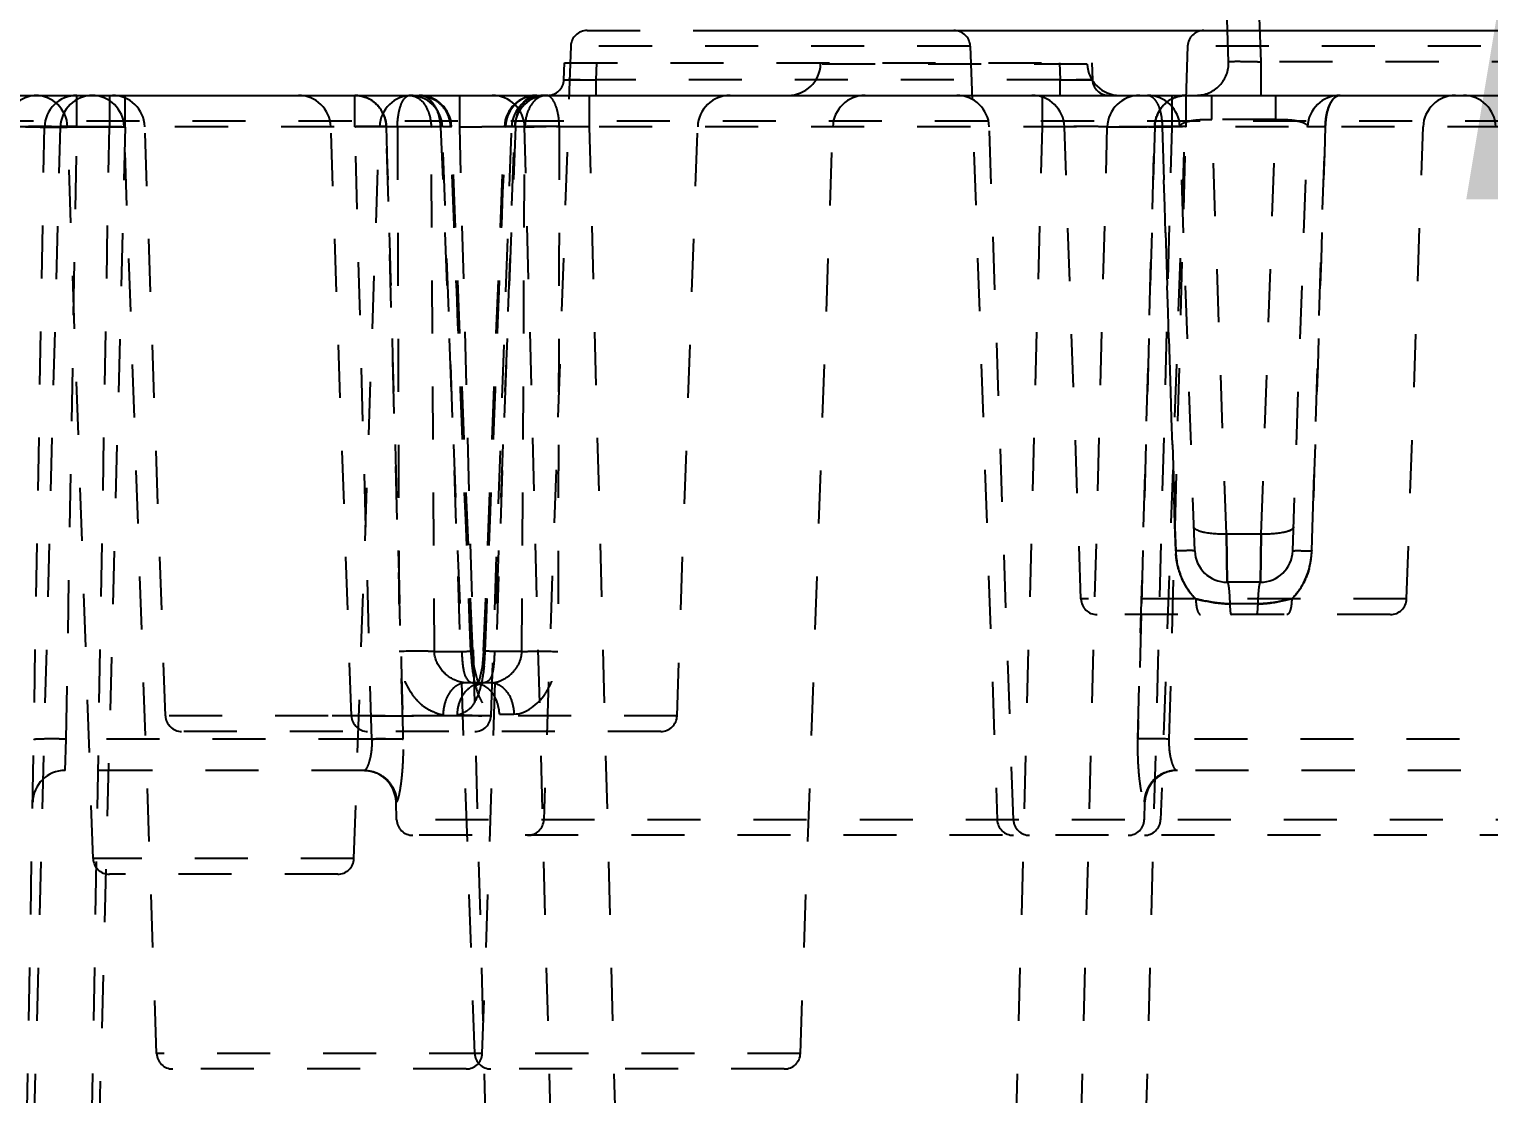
# Model space of a CAD drawing. Header units: millimetres. Extents: x -1265 to 1982, y -12197 to 1934.
# Drawn here: x 163.69 to 208.66, y -321.87 to -289.06 of the extents above; entities that cross this region are included whole.
import ezdxf

# ---------------------------------------------------------------- set-up
doc = ezdxf.new("R2010")
doc.units = ezdxf.units.MM
doc.header["$LTSCALE"] = 16.335
doc.header["$PDMODE"] = 3
doc.header["$PDSIZE"] = 0.3125
doc.linetypes.add('HIDDEN', pattern=[0.2, 0.1, -0.1])
doc.layers.get('0').update_dxf_attribs({"linetype": 'CONTINUOUS'})
doc.layers.get('Defpoints').update_dxf_attribs({"linetype": 'CONTINUOUS'})
doc.layers.add('DEFAULT_2', color=8, linetype='HIDDEN')
doc.styles.get("Standard").update_dxf_attribs({"font": 'txt', "width": 0.8})
doc.dimstyles.new('11', dxfattribs={"dimtxt": 8, "dimasz": 8, "dimexe": 0, "dimexo": 0, "dimgap": 0, "dimtad": 0, "dimdsep": 46, "dimtxsty": 'Standard', "dimcen": 0, "dimclrd": 4, "dimclre": 4, "dimclrt": 6, "dimazin": 0, "dimtp": 0.01, "dimtm": 0.01, "dimtfac": 1, "dimtofl": 0, "dimtmove": 0, "dimatfit": 3, "dimfxl": 0, "dimtolj": 1, "dimarcsym": 0})

# ---------------------------------------------------------------- blocks, each defined once
blk = doc.blocks.new('*D83')
at = {"color": 4, "lineweight": -2}
for p, q in [((185.186, -289.102), (324.733, -289.102)), ((324.733, -297.102), (324.733, -352.099)), ((324.733, -401.102), (324.733, -365.966)), ((185.186, -409.102), (324.733, -409.102))]:
    blk.add_line(p, q, dxfattribs=at)
at = {"color": 4}
for points in [[(323.4, -297.102), (326.067, -297.102), (324.733, -289.102)], [(323.4, -401.102), (326.067, -401.102), (324.733, -409.102)]]:
    blk.add_solid(points, dxfattribs=at)
at = {"layer": 'Defpoints', "color": 0}
for p in [(185.186, -289.102), (185.186, -409.102), (324.733, -409.102)]:
    blk.add_point(p, dxfattribs=at)
at = {"color": 6, "insert": (324.733, -359.033), "char_height": 8, "attachment_point": 5, "rotation": 90}
blk.add_mtext('\\A1;120', dxfattribs=at)
blk = doc.blocks.new('*D378')
at = {"color": 4, "lineweight": -2}
for p, q in [((158.225, -286.302), (209.296, -286.302)), ((209.296, -294.302), (209.296, -378.459)), ((209.296, -398.302), (209.296, -392.326)), ((158.225, -406.302), (209.296, -406.302))]:
    blk.add_line(p, q, dxfattribs=at)
at = {"color": 4}
for points in [[(207.963, -294.302), (210.63, -294.302), (209.296, -286.302)], [(207.963, -398.302), (210.63, -398.302), (209.296, -406.302)]]:
    blk.add_solid(points, dxfattribs=at)
at = {"layer": 'Defpoints', "color": 0}
for p in [(158.225, -286.302), (158.225, -406.302), (209.296, -406.302)]:
    blk.add_point(p, dxfattribs=at)
at = {"color": 6, "insert": (209.296, -385.393), "char_height": 8, "attachment_point": 5, "rotation": 90}
blk.add_mtext('\\A1;120', dxfattribs=at)

msp = doc.modelspace()

# ---------------------------------------------------------------- linework, layer by layer
at = {"color": 7, "linetype": 'Continuous'}
msp.add_line((-119.823, -291.102), (302.177, -291.102), dxfattribs=at)
at = {"layer": 'DEFAULT_2', "color": 8, "linetype": 'HIDDEN'}
for p, q in [((200.641, -290.067), (200.213, -277.802)), ((201.64, -290.067), (201.212, -277.802)), ((188.177, -287.102), (188.071, -290.137)), ((196.177, -287.102), (196.283, -290.137)), ((180.876, -289.102), (192.178, -289.102)), ((199.876, -289.102), (211.178, -289.102)), ((180.376, -289.585), (179.544, -313.42)), ((192.678, -289.585), (180.376, -289.585)), ((192.678, -289.585), (193.51, -313.42)), ((199.376, -289.585), (198.544, -313.42)), ((211.678, -289.585), (199.376, -289.585)), ((180.161, -290.62), (180.179, -290.102)), ((180.179, -290.102), (196.427, -290.102)), ((181.161, -290.62), (181.179, -290.102)), ((196.283, -290.137), (188.071, -290.137)), ((195.428, -290.102), (195.446, -290.62)), ((196.427, -290.102), (196.445, -290.62)), ((226.714, -290.067), (201.64, -290.067)), ((201.64, -291.102), (201.64, -290.067)), ((195.446, -290.62), (181.161, -290.62)), ((181.161, -291.102), (181.161, -290.62)), ((195.446, -291.102), (195.446, -290.62)), ((165.16, -292.067), (165.16, -291.102)), ((166.16, -291.102), (166.16, -292.085)), ((166.651, -292.085), (166.651, -291.102)), ((173.726, -292.067), (173.726, -291.102)), ((176.953, -292.085), (176.953, -291.102)), ((180.952, -292.076), (180.952, -291.102)), ((194.902, -292.076), (194.902, -291.102)), ((198.901, -292.085), (198.901, -291.102)), ((199.328, -292.067), (199.328, -291.102)), ((200.125, -291.843), (200.125, -291.102)), ((202.09, -291.843), (202.09, -291.102)), ((162.19, -291.888), (213.664, -291.888)), ((162.648, -368.61), (164.652, -292.076)), ((162.824, -368.607), (164.16, -292.085)), ((164.632, -292.078), (164.746, -292.077)), ((166.651, -292.085), (164.647, -368.607)), ((164.746, -292.077), (164.857, -292.078)), ((164.824, -368.607), (166.16, -292.085)), ((164.83, -310.937), (165.16, -292.067)), ((290.694, -292.067), (164.873, -292.067)), ((165.66, -314.62), (164.873, -292.067)), ((167.615, -320.62), (166.618, -292.067)), ((167.886, -310.22), (167.252, -292.067)), ((173.617, -310.22), (172.983, -292.067)), ((173.694, -314.62), (174.482, -292.067)), ((174.241, -310.937), (173.726, -292.067)), ((175.209, -310.702), (174.69, -292.067)), ((176.174, -308.237), (176.072, -292.067)), ((176.363, -292.067), (177.014, -308.237)), ((177.416, -320.62), (176.419, -292.067)), ((176.701, -292.062), (176.661, -292.067)), ((177.353, -308.231), (176.701, -292.062)), ((178.957, -368.607), (176.953, -292.085)), ((177.649, -320.62), (178.646, -292.067)), ((177.688, -308.232), (178.332, -292.063)), ((177.92, -310.22), (178.554, -292.067)), ((178.67, -292.067), (178.026, -308.237)), ((178.332, -292.063), (178.365, -292.067)), ((178.866, -308.237), (178.961, -292.067)), ((180.957, -368.61), (178.953, -292.076)), ((182.956, -368.61), (180.952, -292.076)), ((183.65, -310.22), (184.284, -292.067)), ((187.45, -320.62), (188.447, -292.067)), ((192.898, -368.61), (194.902, -292.076)), ((194.01, -313.42), (193.265, -292.067)), ((194.898, -368.61), (196.902, -292.076)), ((196.09, -306.62), (195.582, -292.067)), ((196.897, -368.607), (198.901, -292.085)), ((197.839, -310.937), (198.364, -292.067)), ((198.364, -292.067), (197.946, -307.102)), ((198.596, -292.067), (198.988, -304.414)), ((198.814, -310.937), (199.328, -292.067)), ((199.597, -305.137), (199.141, -292.067)), ((202.09, -291.843), (200.125, -291.843)), ((200.571, -304.62), (200.125, -291.843)), ((201.644, -304.62), (202.09, -291.843)), ((202.617, -305.137), (203.073, -292.067)), ((203.226, -304.414), (203.619, -292.067)), ((206.124, -306.62), (206.632, -292.067)), ((198.988, -304.414), (199.011, -305.137)), ((203.203, -305.137), (203.226, -304.414)), ((201.644, -304.62), (200.571, -304.62)), ((200.571, -304.62), (200.597, -306.102)), ((200.597, -306.102), (200.571, -304.62)), ((201.618, -306.102), (201.644, -304.62)), ((201.644, -304.62), (201.618, -306.102)), ((201.618, -306.102), (200.597, -306.102)), ((206.124, -306.62), (196.09, -306.62)), ((205.615, -307.102), (196.6, -307.102)), ((197.946, -307.102), (197.839, -310.937)), ((201.537, -306.769), (200.677, -306.769)), ((176.174, -308.237), (177.014, -308.237)), ((177.353, -308.231), (177.296, -308.237)), ((177.688, -308.232), (177.737, -308.237)), ((178.866, -308.237), (178.026, -308.237)), ((177.918, -309.202), (177.144, -309.202)), ((177.389, -309.202), (177.445, -309.208)), ((177.445, -309.208), (177.536, -309.243)), ((177.614, -309.209), (177.641, -309.204)), ((177.641, -309.204), (177.674, -309.202)), ((172.903, -310.22), (167.886, -310.22)), ((183.65, -310.22), (173.617, -310.22)), ((178.177, -310.167), (178.625, -310.167)), ((183.151, -310.702), (168.386, -310.702)), ((175.215, -310.937), (175.209, -310.702)), ((164.797, -311.902), (164.83, -310.937)), ((174.241, -310.937), (164.83, -310.937)), ((211.024, -310.937), (198.814, -310.937)), ((174.018, -311.902), (164.797, -311.902)), ((211.058, -311.902), (199.037, -311.902)), ((175.01, -313.42), (174.991, -312.867)), ((175.015, -312.867), (174.994, -312.867)), ((198.063, -312.867), (198.044, -312.867)), ((198.044, -313.42), (198.063, -312.867)), ((217.044, -313.42), (175.01, -313.42)), ((216.544, -313.902), (175.51, -313.902)), ((173.694, -314.62), (165.66, -314.62)), ((173.194, -315.102), (166.16, -315.102)), ((187.45, -320.62), (167.615, -320.62)), ((177.149, -321.102), (168.115, -321.102)), ((186.95, -321.102), (177.916, -321.102))]:
    msp.add_line(p, q, dxfattribs=at)
for points in [[(177.536, -309.243), (177.561, -309.26), (177.564, -309.255), (177.486, -309.079), (177.401, -308.716), (177.353, -308.231)], [(177.688, -308.232), (177.642, -308.72), (177.558, -309.092), (177.516, -309.203)], [(177.516, -309.203), (177.484, -309.265), (177.491, -309.265), (177.614, -309.209)]]:
    msp.add_lwpolyline(points, dxfattribs=at)
for centre, radius, start, end in [((180.876, -289.602), 0.5, 90, 178), ((192.178, -289.602), 0.5, 2, 90), ((199.876, -289.602), 0.5, 90, 178), ((187.072, -290.102), 1, 270, 358), ((197.283, -290.102), 1, 182, 270), ((199.642, -290.102), 1, 270, 2), ((179.662, -290.602), 0.5, 270, 358), ((180.242, -237.995), 52.633, 270.456, 271.0005), ((196.327, -240.978), 49.65, 268.9831, 269.56), ((196.945, -290.602), 0.5, 182, 270), ((163.947, -292.102), 1, 90, 178), ((163.873, -292.102), 1, 2, 90), ((165.16, -292.102), 1, 90, 179), ((165.651, -292.102), 1, 90, 178.5), ((165.619, -292.102), 1, 2, 90), ((166.253, -292.102), 1, 2, 90), ((171.983, -292.102), 1, 2, 90), ((175.481, -292.102), 1, 90, 178), ((175.419, -292.102), 1, 2, 90), ((175.703, -292.102), 1, 2.2596, 90.0177), ((177.953, -292.102), 1, 1.5, 90), ((179.33, -292.102), 1, 89.9823, 177.7672), ((179.553, -292.102), 1, 90, 178), ((179.645, -292.102), 1, 90, 178), ((185.284, -292.102), 1, 90, 178), ((189.446, -292.102), 1, 90, 178), ((192.265, -292.102), 1, 2, 90), ((194.583, -292.102), 1, 2, 90), ((197.901, -292.102), 1, 90, 178.5), ((198.141, -292.102), 1, 2, 90), ((199.355, -292.08), 0.987, 129.4615, 149.6807), ((199.328, -292.048), 0.944, 115.3533, 129.4108), ((199.329, -292.012), 0.91, 90.0428, 97.5396), ((204.073, -292.102), 1, 90, 178), ((207.632, -292.102), 1, 90, 178), ((207.873, -292.102), 1, 2, 90), ((179.355, -292.08), 0.985, 137.352, 149.7), ((164.711, -314.755), 22.692, 89.6172, 90.1421), ((164.676, -425.839), 133.762, 89.69236, 89.92241), ((164.681, -319.452), 27.389, 88.9978, 89.6203), ((164.304, -502.801), 210.724, 89.49549, 89.70356), ((177.318, -324.341), 32.288, 91.5804, 91.6946), ((179.822, -511.106), 219.04, 90.5503, 90.75046), ((179.405, -292.108), 1.041, 169.3069, 177.7617), ((178.616, -328.833), 36.762, 89.9066, 90.0494), ((178.643, -313.678), 21.607, 89.5828, 89.9127), ((179.434, -397.899), 105.834, 89.1784, 89.94396), ((196.805, -437.593), 145.53, 90.47963, 90.74906), ((196.403, -385.682), 93.617, 90.05281, 90.45027), ((196.127, -502.79), 210.723, 89.24559, 89.45364), ((198.579, -320.203), 28.146, 88.4751, 88.8658), ((201.389, -305.062), 2.379, 181.808, 183.9031), ((200.597, -305.102), 1, 182, 270), ((201.618, -305.102), 1, 270, 358), ((200.834, -305.063), 2.37, 344.669, 358.2068), ((196.59, -306.602), 0.5, 182, 270), ((205.624, -306.602), 0.5, 270, 358), ((201.523, -298.765), 8.077, 258.1804, 258.6603), ((171.101, -307.984), 6.641, 353.8608, 357.8129), ((177.734, -309.976), 0.783, 114.4061, 125.5551), ((168.386, -310.202), 0.5, 182, 270), ((174.116, -310.202), 0.5, 182, 270), ((176.882, -318.708), 8.514, 88.6065, 89.9933), ((177.42, -310.202), 0.5, 270, 358), ((183.151, -310.202), 0.5, 270, 358), ((174.996, -338.165), 27.238, 90.6909, 91.5887), ((164.797, -312.902), 1, 90, 179), ((173.992, -312.902), 1, 2, 90), ((199.063, -312.902), 1, 90, 178), ((175.51, -313.402), 0.5, 182, 270), ((179.044, -313.402), 0.5, 270, 358), ((194.01, -313.402), 0.5, 182, 270), ((194.51, -313.402), 0.5, 182, 270), ((197.544, -313.402), 0.5, 270, 358), ((198.044, -313.402), 0.5, 270, 358), ((166.16, -314.602), 0.5, 182, 270), ((173.194, -314.602), 0.5, 270, 358), ((168.115, -320.602), 0.5, 182, 270), ((177.149, -320.602), 0.5, 270, 358), ((177.916, -320.602), 0.5, 182, 270), ((186.95, -320.602), 0.5, 270, 358)]:
    msp.add_arc(centre, radius, start, end, dxfattribs=at)
for points, knots in [([(200.641, -290.067), (200.641, -290.065), (200.65, -290.063), (200.672, -290.059), (200.731, -290.056), (200.82, -290.053), (200.943, -290.053), (201.092, -290.054), (201.328, -290.058), (201.513, -290.063), (201.64, -290.067)], [0, 0, 0, 0, 0.005863, 0.020803, 0.07813, 0.169929, 0.293308, 0.44464, 0.617565, 1, 1, 1, 1]), ([(180.161, -290.62), (180.161, -290.621), (180.172, -290.621), (180.183, -290.624), (180.209, -290.624), (180.257, -290.626), (180.341, -290.627), (180.463, -290.627), (180.612, -290.626), (180.848, -290.624), (181.033, -290.622), (181.161, -290.62)], [0, 0, 0, 0, 0.005212, 0.020012, 0.044179, 0.077358, 0.169286, 0.292828, 0.444323, 0.617391, 1, 1, 1, 1]), ([(180.661, -290.626), (180.624, -290.626), (180.503, -290.627), (180.381, -290.627), (180.296, -290.626)], [0, 0, 0, 0, 0.29833, 1, 1, 1, 1]), ([(195.446, -290.62), (195.573, -290.622), (195.759, -290.624), (195.994, -290.626), (196.144, -290.627), (196.266, -290.627), (196.349, -290.626), (196.398, -290.624), (196.424, -290.624), (196.435, -290.621), (196.445, -290.621), (196.445, -290.62)], [0, 0, 0, 0, 0.382609, 0.555677, 0.707172, 0.830714, 0.922642, 0.955821, 0.979988, 0.994788, 1, 1, 1, 1]), ([(196.311, -290.626), (196.287, -290.626), (196.165, -290.627), (196.043, -290.627), (195.946, -290.626)], [0, 0, 0, 0, 0.197626, 1, 1, 1, 1]), ([(196.445, -290.62), (196.445, -290.623), (196.427, -290.62), (196.408, -290.625), (196.362, -290.625), (196.33, -290.626), (196.311, -290.626)], [0, 0, 0, 0, 0.067049, 0.259855, 0.572975, 1, 1, 1, 1]), ([(174.691, -292.067), (174.683, -291.819), (174.477, -291.314), (173.968, -291.102), (173.726, -291.102)], [0, 0, 0, 0, 0.506104, 1, 1, 1, 1]), ([(173.726, -291.102), (173.91, -291.102), (174.291, -291.219), (174.538, -291.529), (174.61, -291.702)], [0, 0, 0, 0, 0.495478, 1, 1, 1, 1]), ([(175.034, -292.067), (175.034, -291.943), (175.055, -291.711), (175.13, -291.405), (175.236, -291.188), (175.359, -291.102), (175.411, -291.102)], [0, 0, 0, 0, 0.34025, 0.635932, 0.856145, 1, 1, 1, 1]), ([(175.411, -291.102), (175.527, -291.102), (175.785, -291.219), (175.923, -291.45), (175.976, -291.582)], [0, 0, 0, 0, 0.449589, 1, 1, 1, 1]), ([(175.703, -291.102), (175.825, -291.102), (176.073, -291.153), (176.388, -291.367), (176.601, -291.688), (176.657, -291.941), (176.662, -292.067)], [0, 0, 0, 0, 0.24534, 0.493351, 0.745502, 1, 1, 1, 1]), ([(176.026, -291.23), (176.002, -291.21), (175.908, -291.141), (175.789, -291.102), (175.703, -291.102)], [0, 0, 0, 0, 0.267942, 1, 1, 1, 1]), ([(176.267, -291.582), (176.253, -291.546), (176.193, -291.417), (176.106, -291.298), (176.026, -291.23)], [0, 0, 0, 0, 0.269694, 1, 1, 1, 1]), ([(178.67, -292.067), (178.673, -291.942), (178.709, -291.701), (178.846, -291.386), (179.058, -291.163), (179.245, -291.102), (179.33, -291.102)], [0, 0, 0, 0, 0.294678, 0.56519, 0.797828, 1, 1, 1, 1]), ([(179.622, -291.102), (179.536, -291.102), (179.349, -291.163), (179.138, -291.386), (179, -291.701), (178.964, -291.942), (178.961, -292.067)], [0, 0, 0, 0, 0.202172, 0.43481, 0.705322, 1, 1, 1, 1]), ([(180.022, -292.067), (180.023, -291.943), (180, -291.71), (179.921, -291.404), (179.806, -291.185), (179.677, -291.102), (179.622, -291.102)], [0, 0, 0, 0, 0.336313, 0.629635, 0.850679, 1, 1, 1, 1]), ([(198.141, -291.102), (198.204, -291.102), (198.304, -291.153), (198.395, -291.267), (198.491, -291.437), (198.57, -291.709), (198.591, -291.943), (198.596, -292.067)], [0, 0, 0, 0, 0.163186, 0.26503, 0.385356, 0.672995, 1, 1, 1, 1]), ([(198.364, -291.231), (198.335, -291.194), (198.271, -291.129), (198.182, -291.102), (198.141, -291.102)], [0, 0, 0, 0, 0.537922, 1, 1, 1, 1]), ([(199.328, -291.102), (199.086, -291.102), (198.578, -291.314), (198.371, -291.819), (198.364, -292.067)], [0, 0, 0, 0, 0.493896, 1, 1, 1, 1]), ([(203.619, -292.067), (203.623, -291.943), (203.644, -291.709), (203.723, -291.437), (203.819, -291.267), (203.91, -291.153), (204.011, -291.102), (204.073, -291.102)], [0, 0, 0, 0, 0.327005, 0.614644, 0.734969, 0.836813, 1, 1, 1, 1]), ([(204.073, -291.102), (204.011, -291.102), (203.91, -291.153), (203.819, -291.267), (203.723, -291.437), (203.644, -291.709), (203.623, -291.943), (203.619, -292.067)], [0, 0, 0, 0, 0.163186, 0.26503, 0.385356, 0.672995, 1, 1, 1, 1]), ([(175.976, -291.582), (175.991, -291.619), (176.044, -291.776), (176.069, -291.942), (176.072, -292.067)], [0, 0, 0, 0, 0.242539, 1, 1, 1, 1]), ([(176.363, -292.067), (176.362, -292.025), (176.351, -291.86), (176.313, -291.696), (176.267, -291.582)], [0, 0, 0, 0, 0.255459, 1, 1, 1, 1]), ([(164.652, -292.076), (164.652, -292.073), (164.631, -292.075), (164.609, -292.069), (164.557, -292.07), (164.492, -292.068), (164.408, -292.067), (164.265, -292.065), (164.048, -292.065), (163.749, -292.066), (163.408, -292.068), (163.037, -292.071), (162.782, -292.074), (162.652, -292.076)], [0, 0, 0, 0, 0.005127, 0.019926, 0.044107, 0.077307, 0.119156, 0.16928, 0.292857, 0.444367, 0.617431, 0.804994, 1, 1, 1, 1]), ([(163.575, -292.071), (163.618, -292.072), (163.762, -292.072), (163.906, -292.074), (164.006, -292.076)], [0, 0, 0, 0, 0.304134, 1, 1, 1, 1]), ([(164.006, -292.076), (164.028, -292.077), (164.065, -292.078), (164.117, -292.078), (164.139, -292.084), (164.16, -292.081), (164.16, -292.085)], [0, 0, 0, 0, 0.42931, 0.742046, 0.933523, 1, 1, 1, 1]), ([(164.16, -292.085), (164.16, -292.083), (164.169, -292.08), (164.191, -292.076), (164.249, -292.072), (164.339, -292.068), (164.462, -292.065), (164.612, -292.063), (164.847, -292.063), (165.033, -292.065), (165.16, -292.067)], [0, 0, 0, 0, 0.005946, 0.020823, 0.077935, 0.170112, 0.294244, 0.445477, 0.618613, 1, 1, 1, 1]), ([(164.16, -292.085), (164.16, -292.082), (164.176, -292.085), (164.194, -292.08), (164.235, -292.081), (164.286, -292.079), (164.354, -292.079), (164.47, -292.078), (164.565, -292.078), (164.632, -292.078)], [0, 0, 0, 0, 0.016714, 0.065601, 0.146279, 0.258225, 0.400875, 0.57313, 1, 1, 1, 1]), ([(166.651, -292.085), (166.521, -292.083), (166.266, -292.08), (165.896, -292.076), (165.555, -292.073), (165.256, -292.071), (165.038, -292.071), (164.894, -292.071), (164.809, -292.071), (164.745, -292.073), (164.694, -292.071), (164.672, -292.077), (164.652, -292.073), (164.652, -292.076)], [0, 0, 0, 0, 0.194653, 0.382613, 0.555536, 0.70698, 0.831248, 0.881737, 0.923741, 0.95678, 0.980614, 0.995068, 1, 1, 1, 1]), ([(173.726, -292.067), (173.797, -292.065), (174.05, -292.06), (174.303, -292.057), (174.485, -292.059)], [0, 0, 0, 0, 0.281142, 1, 1, 1, 1]), ([(174.69, -292.067), (174.645, -292.063), (174.526, -292.06), (174.205, -292.056), (173.928, -292.062), (173.726, -292.067)], [0, 0, 0, 0, 0.139949, 0.370433, 1, 1, 1, 1]), ([(174.485, -292.059), (174.507, -292.06), (174.576, -292.061), (174.644, -292.063), (174.69, -292.067)], [0, 0, 0, 0, 0.326871, 1, 1, 1, 1]), ([(175.035, -292.067), (175.124, -292.065), (175.47, -292.06), (175.816, -292.06), (176.072, -292.067)], [0, 0, 0, 0, 0.257758, 1, 1, 1, 1]), ([(176.428, -292.065), (176.466, -292.064), (176.534, -292.063), (176.612, -292.061), (176.658, -292.061), (176.682, -292.06), (176.692, -292.062), (176.701, -292.061), (176.701, -292.062)], [0, 0, 0, 0, 0.425188, 0.740835, 0.853341, 0.934482, 0.983479, 1, 1, 1, 1]), ([(178.953, -292.076), (178.953, -292.073), (178.932, -292.077), (178.911, -292.071), (178.859, -292.073), (178.795, -292.071), (178.711, -292.071), (178.566, -292.071), (178.349, -292.071), (178.05, -292.073), (177.708, -292.076), (177.338, -292.08), (177.083, -292.083), (176.953, -292.085)], [0, 0, 0, 0, 0.004932, 0.019386, 0.04322, 0.076259, 0.118263, 0.168752, 0.29302, 0.444464, 0.617387, 0.805347, 1, 1, 1, 1]), ([(178.67, -292.067), (178.622, -292.066), (178.54, -292.064), (178.443, -292.061), (178.386, -292.062), (178.356, -292.06), (178.344, -292.063), (178.332, -292.061), (178.332, -292.063)], [0, 0, 0, 0, 0.421437, 0.738172, 0.851654, 0.933659, 0.983261, 1, 1, 1, 1]), ([(180.952, -292.076), (180.822, -292.074), (180.567, -292.071), (180.197, -292.068), (179.855, -292.066), (179.557, -292.065), (179.34, -292.065), (179.196, -292.067), (179.112, -292.068), (179.048, -292.07), (178.996, -292.069), (178.974, -292.075), (178.953, -292.073), (178.953, -292.076)], [0, 0, 0, 0, 0.195005, 0.382567, 0.555632, 0.707143, 0.83072, 0.880844, 0.922693, 0.955893, 0.980074, 0.994873, 1, 1, 1, 1]), ([(178.953, -292.076), (178.953, -292.073), (178.973, -292.075), (178.996, -292.069), (179.048, -292.07), (179.085, -292.068), (179.107, -292.068)], [0, 0, 0, 0, 0.066321, 0.257748, 0.570537, 1, 1, 1, 1]), ([(180.022, -292.067), (179.931, -292.065), (179.578, -292.059), (179.224, -292.06), (178.961, -292.067)], [0, 0, 0, 0, 0.256283, 1, 1, 1, 1]), ([(179.107, -292.068), (179.135, -292.068), (179.278, -292.066), (179.422, -292.065), (179.538, -292.065)], [0, 0, 0, 0, 0.194116, 1, 1, 1, 1]), ([(196.902, -292.076), (196.902, -292.073), (196.881, -292.075), (196.859, -292.069), (196.807, -292.07), (196.742, -292.068), (196.658, -292.067), (196.515, -292.065), (196.298, -292.065), (195.999, -292.066), (195.658, -292.068), (195.287, -292.071), (195.032, -292.074), (194.902, -292.076)], [0, 0, 0, 0, 0.005127, 0.019926, 0.044107, 0.077307, 0.119156, 0.16928, 0.292857, 0.444367, 0.617431, 0.804994, 1, 1, 1, 1]), ([(198.901, -292.085), (198.771, -292.083), (198.516, -292.08), (198.146, -292.076), (197.805, -292.073), (197.506, -292.071), (197.288, -292.071), (197.144, -292.071), (197.059, -292.071), (196.995, -292.073), (196.944, -292.071), (196.922, -292.077), (196.902, -292.073), (196.902, -292.076)], [0, 0, 0, 0, 0.194653, 0.382613, 0.555536, 0.70698, 0.831248, 0.881737, 0.923741, 0.95678, 0.980614, 0.995068, 1, 1, 1, 1]), ([(196.902, -292.076), (196.902, -292.074), (196.913, -292.076), (196.926, -292.073), (196.955, -292.073), (196.991, -292.072), (197.039, -292.071), (197.123, -292.071), (197.251, -292.071), (197.43, -292.071), (197.642, -292.072), (197.881, -292.074), (198.048, -292.075), (198.136, -292.076)], [0, 0, 0, 0, 0.004555, 0.017793, 0.039653, 0.07002, 0.108773, 0.155778, 0.273344, 0.41986, 0.592315, 0.787052, 1, 1, 1, 1]), ([(199.328, -292.067), (199.126, -292.062), (198.849, -292.056), (198.528, -292.06), (198.409, -292.063), (198.364, -292.067)], [0, 0, 0, 0, 0.629575, 0.860135, 1, 1, 1, 1]), ([(198.364, -292.067), (198.458, -292.058), (198.716, -292.059), (198.973, -292.06), (199.136, -292.063)], [0, 0, 0, 0, 0.366583, 1, 1, 1, 1]), ([(199.141, -292.067), (199.141, -292.064), (199.122, -292.066), (199.1, -292.061), (199.05, -292.062), (198.989, -292.061), (198.909, -292.062), (198.777, -292.063), (198.67, -292.065), (198.596, -292.067)], [0, 0, 0, 0, 0.018313, 0.07009, 0.154798, 0.27105, 0.416683, 0.589332, 1, 1, 1, 1]), ([(199.141, -292.067), (199.14, -292.028), (199.205, -291.969), (199.305, -291.927), (199.482, -291.877), (199.758, -291.844), (199.996, -291.839), (200.125, -291.843)], [0, 0, 0, 0, 0.111544, 0.203315, 0.321984, 0.631862, 1, 1, 1, 1]), ([(202.09, -291.843), (202.218, -291.839), (202.456, -291.844), (202.732, -291.877), (202.91, -291.927), (203.009, -291.969), (203.075, -292.028), (203.073, -292.067)], [0, 0, 0, 0, 0.368138, 0.678016, 0.796685, 0.888456, 1, 1, 1, 1]), ([(203.073, -292.067), (203.073, -292.064), (203.093, -292.066), (203.115, -292.061), (203.164, -292.062), (203.226, -292.061), (203.305, -292.062), (203.438, -292.063), (203.544, -292.065), (203.619, -292.067)], [0, 0, 0, 0, 0.018314, 0.070091, 0.154799, 0.271052, 0.416684, 0.589333, 1, 1, 1, 1]), ([(200.571, -304.62), (200.336, -304.627), (200.011, -304.611), (199.684, -304.523), (199.573, -304.436), (199.571, -304.396)], [0, 0, 0, 0, 0.666374, 0.88606, 1, 1, 1, 1]), ([(202.643, -304.396), (202.642, -304.436), (202.53, -304.523), (202.203, -304.611), (201.879, -304.627), (201.644, -304.62)], [0, 0, 0, 0, 0.11394, 0.333626, 1, 1, 1, 1]), ([(202.486, -304.526), (202.527, -304.511), (202.591, -304.483), (202.642, -304.422), (202.643, -304.396)], [0, 0, 0, 0, 0.627141, 1, 1, 1, 1]), ([(199.597, -305.137), (199.597, -305.134), (199.578, -305.135), (199.555, -305.131), (199.503, -305.131), (199.437, -305.13), (199.35, -305.131), (199.206, -305.133), (199.091, -305.135), (199.011, -305.137)], [0, 0, 0, 0, 0.016904, 0.065926, 0.148097, 0.264111, 0.41338, 0.590332, 1, 1, 1, 1]), ([(199.011, -305.137), (199.02, -305.411), (199.13, -305.958), (199.436, -306.431), (199.63, -306.62)], [0, 0, 0, 0, 0.503342, 1, 1, 1, 1]), ([(199.313, -306.212), (199.183, -305.989), (199.064, -305.654), (199.021, -305.311), (199.015, -305.224)], [0, 0, 0, 0, 0.748118, 1, 1, 1, 1]), ([(202.584, -306.62), (202.779, -306.431), (203.084, -305.958), (203.195, -305.411), (203.203, -305.137)], [0, 0, 0, 0, 0.496657, 1, 1, 1, 1]), ([(202.617, -305.137), (202.617, -305.134), (202.637, -305.135), (202.659, -305.131), (202.711, -305.131), (202.778, -305.13), (202.865, -305.131), (203.008, -305.133), (203.123, -305.135), (203.203, -305.137)], [0, 0, 0, 0, 0.016904, 0.065926, 0.148097, 0.264111, 0.41338, 0.590332, 1, 1, 1, 1]), ([(200.597, -306.102), (200.602, -306.102), (200.614, -306.12), (200.624, -306.153), (200.636, -306.211), (200.652, -306.328), (200.667, -306.517), (200.674, -306.68), (200.677, -306.769)], [0, 0, 0, 0, 0.024538, 0.077476, 0.162339, 0.279992, 0.604595, 1, 1, 1, 1]), ([(201.618, -306.102), (201.612, -306.102), (201.6, -306.12), (201.591, -306.153), (201.578, -306.211), (201.562, -306.328), (201.547, -306.517), (201.54, -306.68), (201.537, -306.769)], [0, 0, 0, 0, 0.024538, 0.077476, 0.162339, 0.279992, 0.604595, 1, 1, 1, 1]), ([(199.63, -306.62), (199.709, -306.637), (200.052, -306.714), (200.405, -306.769), (200.677, -306.769)], [0, 0, 0, 0, 0.22812, 1, 1, 1, 1]), ([(199.63, -306.62), (199.631, -306.735), (199.647, -306.893), (199.706, -307.053), (199.756, -307.102), (199.777, -307.102)], [0, 0, 0, 0, 0.65761, 0.877482, 1, 1, 1, 1]), ([(199.63, -306.62), (199.631, -306.735), (199.647, -306.893), (199.706, -307.053), (199.756, -307.102), (199.777, -307.102)], [0, 0, 0, 0, 0.65761, 0.877482, 1, 1, 1, 1]), ([(201.537, -306.769), (201.633, -306.769), (201.987, -306.751), (202.333, -306.675), (202.584, -306.62)], [0, 0, 0, 0, 0.271105, 1, 1, 1, 1]), ([(202.584, -306.62), (202.532, -306.631), (202.305, -306.682), (202.077, -306.726), (201.901, -306.747)], [0, 0, 0, 0, 0.233582, 1, 1, 1, 1]), ([(202.584, -306.62), (202.583, -306.735), (202.567, -306.893), (202.509, -307.053), (202.459, -307.102), (202.437, -307.102)], [0, 0, 0, 0, 0.65761, 0.877482, 1, 1, 1, 1]), ([(202.584, -306.62), (202.583, -306.735), (202.567, -306.893), (202.509, -307.053), (202.459, -307.102), (202.437, -307.102)], [0, 0, 0, 0, 0.65761, 0.877482, 1, 1, 1, 1]), ([(200.311, -306.746), (200.278, -306.743), (200.152, -306.726), (200.027, -306.704), (199.935, -306.685)], [0, 0, 0, 0, 0.257409, 1, 1, 1, 1]), ([(200.677, -306.769), (200.646, -306.769), (200.523, -306.767), (200.401, -306.757), (200.311, -306.746)], [0, 0, 0, 0, 0.256208, 1, 1, 1, 1]), ([(200.677, -306.769), (200.678, -306.811), (200.682, -306.891), (200.689, -306.993), (200.699, -307.062), (200.708, -307.092), (200.714, -307.102), (200.717, -307.102)], [0, 0, 0, 0, 0.377675, 0.701442, 0.914841, 0.973092, 1, 1, 1, 1]), ([(201.537, -306.769), (201.536, -306.811), (201.533, -306.891), (201.525, -306.993), (201.515, -307.062), (201.506, -307.092), (201.5, -307.102), (201.497, -307.102)], [0, 0, 0, 0, 0.377675, 0.701442, 0.914841, 0.973092, 1, 1, 1, 1]), ([(201.901, -306.747), (201.872, -306.75), (201.751, -306.763), (201.629, -306.769), (201.537, -306.769)], [0, 0, 0, 0, 0.244041, 1, 1, 1, 1]), ([(176.174, -308.237), (176.098, -308.235), (175.735, -308.228), (175.372, -308.23), (175.085, -308.237)], [0, 0, 0, 0, 0.209306, 1, 1, 1, 1]), ([(176.439, -310.193), (176.352, -310.193), (176.178, -310.119), (175.916, -310.007), (175.683, -309.801), (175.257, -309.286), (175.086, -308.694), (175.085, -308.237)], [0, 0, 0, 0, 0.103138, 0.214508, 0.335262, 0.462941, 1, 1, 1, 1]), ([(176.829, -309.13), (176.65, -309.053), (176.331, -308.812), (176.172, -308.427), (176.174, -308.237)], [0, 0, 0, 0, 0.506368, 1, 1, 1, 1]), ([(177.014, -308.237), (177.059, -308.236), (177.123, -308.234), (177.204, -308.232), (177.255, -308.23), (177.294, -308.23), (177.326, -308.229), (177.339, -308.232), (177.352, -308.229), (177.352, -308.231)], [0, 0, 0, 0, 0.398852, 0.572085, 0.721536, 0.84247, 0.930232, 0.982535, 1, 1, 1, 1]), ([(177.014, -308.237), (177.017, -308.289), (177.028, -308.482), (177.042, -308.677), (177.07, -308.816)], [0, 0, 0, 0, 0.266756, 1, 1, 1, 1]), ([(177.296, -308.237), (177.305, -308.47), (177.346, -308.914), (177.464, -309.443), (177.625, -309.796), (177.772, -310), (177.96, -310.136), (178.106, -310.167), (178.177, -310.167)], [0, 0, 0, 0, 0.305464, 0.582544, 0.703472, 0.810887, 0.90737, 1, 1, 1, 1]), ([(178.026, -308.237), (178.019, -308.358), (178.011, -308.56), (177.982, -308.828), (177.931, -309.022), (177.833, -309.17), (177.726, -309.202), (177.676, -309.202)], [0, 0, 0, 0, 0.327026, 0.544315, 0.72343, 0.865358, 1, 1, 1, 1]), ([(178.026, -308.237), (177.982, -308.236), (177.901, -308.234), (177.805, -308.231), (177.747, -308.231), (177.715, -308.229), (177.701, -308.232), (177.689, -308.23), (177.689, -308.232)], [0, 0, 0, 0, 0.398683, 0.721215, 0.84202, 0.929651, 0.982146, 1, 1, 1, 1]), ([(177.918, -309.202), (178.029, -309.202), (178.266, -309.135), (178.571, -308.926), (178.803, -308.617), (178.868, -308.362), (178.866, -308.237)], [0, 0, 0, 0, 0.226902, 0.484297, 0.745859, 1, 1, 1, 1]), ([(178.625, -310.167), (179.004, -310.167), (179.461, -309.781), (179.756, -309.26), (179.925, -308.825), (179.977, -308.472), (179.977, -308.237)], [0, 0, 0, 0, 0.449609, 0.583418, 0.720659, 1, 1, 1, 1]), ([(178.866, -308.237), (178.944, -308.235), (179.314, -308.227), (179.685, -308.229), (179.977, -308.237)], [0, 0, 0, 0, 0.210138, 1, 1, 1, 1]), ([(177.07, -308.816), (177.078, -308.859), (177.11, -308.994), (177.19, -309.139), (177.279, -309.18)], [0, 0, 0, 0, 0.304946, 1, 1, 1, 1]), ([(177.704, -308.694), (177.699, -308.739), (177.678, -308.912), (177.649, -309.085), (177.62, -309.212)], [0, 0, 0, 0, 0.25715, 1, 1, 1, 1]), ([(176.807, -309.327), (176.78, -309.348), (176.671, -309.443), (176.593, -309.57), (176.549, -309.672)], [0, 0, 0, 0, 0.23373, 1, 1, 1, 1]), ([(177.015, -309.221), (176.997, -309.226), (176.923, -309.251), (176.854, -309.291), (176.807, -309.327)], [0, 0, 0, 0, 0.237804, 1, 1, 1, 1]), ([(177.019, -309.19), (177.003, -309.186), (176.939, -309.172), (176.875, -309.15), (176.829, -309.13)], [0, 0, 0, 0, 0.240855, 1, 1, 1, 1]), ([(177.024, -309.636), (177.04, -309.606), (177.107, -309.493), (177.2, -309.395), (177.279, -309.339)], [0, 0, 0, 0, 0.261009, 1, 1, 1, 1]), ([(178.177, -310.167), (178.174, -310.045), (178.125, -309.801), (177.925, -309.393), (177.592, -309.202), (177.387, -309.202)], [0, 0, 0, 0, 0.271074, 0.543514, 1, 1, 1, 1]), ([(177.62, -309.212), (177.608, -309.267), (177.558, -309.469), (177.485, -309.667), (177.41, -309.8)], [0, 0, 0, 0, 0.269625, 1, 1, 1, 1]), ([(177.918, -309.202), (178.107, -309.202), (178.41, -309.408), (178.579, -309.804), (178.622, -310.046), (178.625, -310.167)], [0, 0, 0, 0, 0.438425, 0.717166, 1, 1, 1, 1]), ([(176.549, -309.672), (176.531, -309.714), (176.469, -309.884), (176.439, -310.067), (176.44, -310.202)], [0, 0, 0, 0, 0.25407, 1, 1, 1, 1]), ([(176.883, -310.202), (176.883, -310.155), (176.895, -309.96), (176.954, -309.767), (177.024, -309.636)], [0, 0, 0, 0, 0.23983, 1, 1, 1, 1]), ([(177.41, -309.8), (177.369, -309.873), (177.278, -310.009), (177.14, -310.094), (177.074, -310.129)], [0, 0, 0, 0, 0.529012, 1, 1, 1, 1]), ([(177.92, -310.219), (177.92, -310.217), (177.907, -310.221), (177.893, -310.217), (177.861, -310.219), (177.82, -310.219), (177.765, -310.219), (177.671, -310.22), (177.523, -310.22), (177.313, -310.22), (177.061, -310.22), (176.769, -310.22), (176.307, -310.22), (175.655, -310.22), (174.798, -310.22), (173.869, -310.22), (173.229, -310.22), (172.903, -310.22)], [0, 0, 0, 0, 0.001222, 0.004845, 0.010857, 0.019242, 0.029983, 0.043063, 0.076137, 0.1181, 0.168535, 0.227009, 0.292932, 0.444418, 0.617274, 0.805085, 1, 1, 1, 1]), ([(174.196, -310.22), (174.598, -310.221), (175.346, -310.234), (176.094, -310.193), (176.439, -310.193)], [0, 0, 0, 0, 0.537495, 1, 1, 1, 1]), ([(177.089, -310.196), (177.143, -310.197), (177.326, -310.203), (177.509, -310.214), (177.638, -310.22)], [0, 0, 0, 0, 0.295611, 1, 1, 1, 1]), ([(164.83, -310.937), (164.707, -310.935), (164.524, -310.933), (164.289, -310.933), (164.134, -310.934), (164.009, -310.937), (163.925, -310.941), (163.876, -310.945), (163.852, -310.948), (163.84, -310.95), (163.831, -310.953), (163.831, -310.955)], [0, 0, 0, 0, 0.36956, 0.548072, 0.705733, 0.831944, 0.923674, 0.956264, 0.979836, 0.994316, 1, 1, 1, 1]), ([(174.241, -310.937), (174.248, -311.059), (174.239, -311.289), (174.188, -311.557), (174.133, -311.728), (174.092, -311.819), (174.058, -311.874), (174.03, -311.902), (174.018, -311.902)], [0, 0, 0, 0, 0.362368, 0.675598, 0.800066, 0.897394, 0.964352, 1, 1, 1, 1]), ([(174.241, -310.937), (174.445, -310.931), (174.727, -310.925), (175.051, -310.929), (175.172, -310.932), (175.215, -310.937)], [0, 0, 0, 0, 0.629723, 0.866087, 1, 1, 1, 1]), ([(174.667, -310.929), (174.7, -310.928), (174.816, -310.927), (174.931, -310.927), (175.015, -310.928)], [0, 0, 0, 0, 0.27993, 1, 1, 1, 1]), ([(175.015, -310.928), (175.037, -310.929), (175.104, -310.93), (175.171, -310.932), (175.215, -310.937)], [0, 0, 0, 0, 0.339597, 1, 1, 1, 1]), ([(175.015, -312.867), (175.021, -312.867), (175.033, -312.852), (175.054, -312.802), (175.085, -312.688), (175.121, -312.506), (175.157, -312.264), (175.188, -311.975), (175.219, -311.527), (175.222, -311.177), (175.215, -310.937)], [0, 0, 0, 0, 0.008444, 0.02562, 0.087913, 0.185184, 0.312041, 0.462716, 0.631612, 1, 1, 1, 1]), ([(197.839, -310.937), (197.832, -311.177), (197.836, -311.527), (197.866, -311.975), (197.897, -312.264), (197.933, -312.506), (197.969, -312.688), (198, -312.802), (198.021, -312.852), (198.034, -312.867), (198.039, -312.867)], [0, 0, 0, 0, 0.368298, 0.537196, 0.687926, 0.814827, 0.912122, 0.974404, 0.991563, 1, 1, 1, 1]), ([(198.814, -310.937), (198.609, -310.931), (198.327, -310.925), (198.003, -310.929), (197.882, -310.932), (197.839, -310.937)], [0, 0, 0, 0, 0.630004, 0.866322, 1, 1, 1, 1]), ([(199.037, -311.902), (199.025, -311.902), (198.996, -311.874), (198.962, -311.819), (198.922, -311.728), (198.866, -311.557), (198.816, -311.289), (198.807, -311.059), (198.814, -310.937)], [0, 0, 0, 0, 0.035648, 0.102606, 0.199934, 0.324402, 0.637632, 1, 1, 1, 1]), ([(174.018, -311.902), (174.058, -311.902), (174.228, -311.915), (174.394, -311.971), (174.507, -312.033)], [0, 0, 0, 0, 0.237465, 1, 1, 1, 1]), ([(199.037, -311.902), (198.996, -311.902), (198.827, -311.915), (198.661, -311.971), (198.547, -312.033)], [0, 0, 0, 0, 0.237465, 1, 1, 1, 1]), ([(174.867, -312.382), (174.89, -312.42), (174.968, -312.571), (175.011, -312.742), (175.015, -312.867)], [0, 0, 0, 0, 0.261059, 1, 1, 1, 1]), ([(198.187, -312.382), (198.164, -312.42), (198.087, -312.571), (198.044, -312.742), (198.039, -312.867)], [0, 0, 0, 0, 0.261059, 1, 1, 1, 1])]:
    msp.add_open_spline(points, degree=3, knots=knots, dxfattribs=at)
for points in [[(178.857, -291.231), (178.773, -291.279), (178.696, -291.341), (178.63, -291.413)], [(179.33, -291.102), (179.167, -291.102), (178.998, -291.148), (178.857, -291.231)], [(198.924, -291.194), (199.013, -291.152), (199.111, -291.123), (199.21, -291.11)], [(174.61, -291.702), (174.659, -291.817), (174.687, -291.943), (174.691, -292.067)], [(178.504, -291.583), (178.445, -291.684), (178.404, -291.798), (178.382, -291.913)], [(198.364, -292.067), (198.369, -291.899), (198.419, -291.728), (198.504, -291.582)], [(174.69, -292.067), (174.865, -298.357), (175.04, -304.647), (175.215, -310.937)], [(175.035, -292.067), (175.051, -297.457), (175.068, -302.847), (175.085, -308.237)], [(177.296, -308.237), (177.085, -302.847), (176.873, -297.457), (176.661, -292.067)], [(177.737, -308.237), (177.946, -302.847), (178.155, -297.457), (178.365, -292.067)], [(180.022, -292.067), (180.007, -297.457), (179.992, -302.847), (179.977, -308.237)], [(199.011, -305.137), (198.873, -300.78), (198.734, -296.424), (198.596, -292.067)], [(203.619, -292.067), (203.48, -296.424), (203.342, -300.78), (203.203, -305.137)], [(203.12, -305.69), (203.07, -305.872), (202.997, -306.049), (202.901, -306.212)], [(199.63, -306.62), (199.507, -306.5), (199.4, -306.361), (199.313, -306.212)], [(202.901, -306.212), (202.814, -306.36), (202.708, -306.5), (202.584, -306.62)], [(199.869, -306.672), (199.789, -306.655), (199.71, -306.637), (199.63, -306.62)], [(177.144, -309.202), (177.101, -309.202), (177.057, -309.209), (177.015, -309.221)], [(177.144, -309.202), (177.103, -309.202), (177.06, -309.197), (177.019, -309.19)], [(177.279, -309.18), (177.313, -309.195), (177.35, -309.202), (177.387, -309.202)], [(177.411, -309.263), (177.448, -309.246), (177.487, -309.232), (177.527, -309.222)], [(177.527, -309.222), (177.576, -309.209), (177.626, -309.202), (177.676, -309.202)], [(177.074, -310.129), (177.014, -310.161), (176.95, -310.193), (176.883, -310.193)], [(174.507, -312.033), (174.581, -312.074), (174.65, -312.124), (174.711, -312.183)], [(198.547, -312.033), (198.474, -312.074), (198.404, -312.124), (198.343, -312.183)], [(174.874, -312.393), (174.829, -312.316), (174.775, -312.244), (174.711, -312.183)], [(198.343, -312.183), (198.283, -312.242), (198.23, -312.309), (198.187, -312.382)]]:
    msp.add_open_spline(points, degree=3, dxfattribs=at)

# ---------------------------------------------------------------- dimensions: what is measured, and where the dimension line sits
dim = msp.add_linear_dim(base=(209.296, -406.302), p1=(158.225, -286.302), p2=(158.225, -406.302), angle=90, dimstyle='11', override={"dimfxl": 1.25, "dimarcsym": 1})
dim.commit()
dim.dimension.update_dxf_attribs({"geometry": '*D378', "text_midpoint": (209.296, -385.393), "dimtype": 160})
dim = msp.add_linear_dim(base=(324.733, -409.102), p1=(185.186, -289.102), p2=(185.186, -409.102), angle=90, dimstyle='11')
dim.commit()
dim.dimension.update_dxf_attribs({"geometry": '*D83', "text_midpoint": (324.733, -359.033), "dimtype": 160})

doc.saveas('drawing.dxf')
